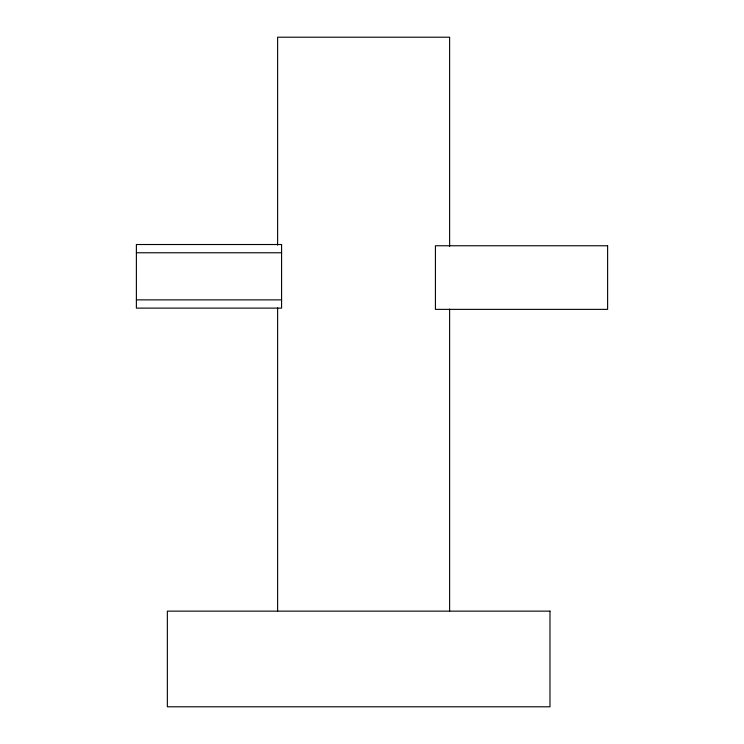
<?xml version="1.0" encoding="UTF-8"?>
<svg xmlns="http://www.w3.org/2000/svg" width="744" height="744" viewBox="0 0 744 744"><rect width="100%" height="100%" fill="white"/><g stroke="black" fill="none" stroke-linecap="round" stroke-linejoin="round"><path stroke-width="1.12" d="M136.385 252.765L281.585 252.765M136.385 299.869L281.585 299.869M449.618 246.329L449.618 37.2L277.624 37.2L277.624 245.167M449.618 309.067L449.618 611.14M277.624 307.904L277.624 611.14M281.585 244.516L136.385 244.516L136.385 308.118L281.585 308.118L281.585 244.516M607.615 245.762L435.426 245.762L435.426 309.374L607.615 309.374L607.615 245.762M549.983 611.14L167.353 611.14L167.353 706.8L549.983 706.8L549.983 611.14"/></g></svg>
